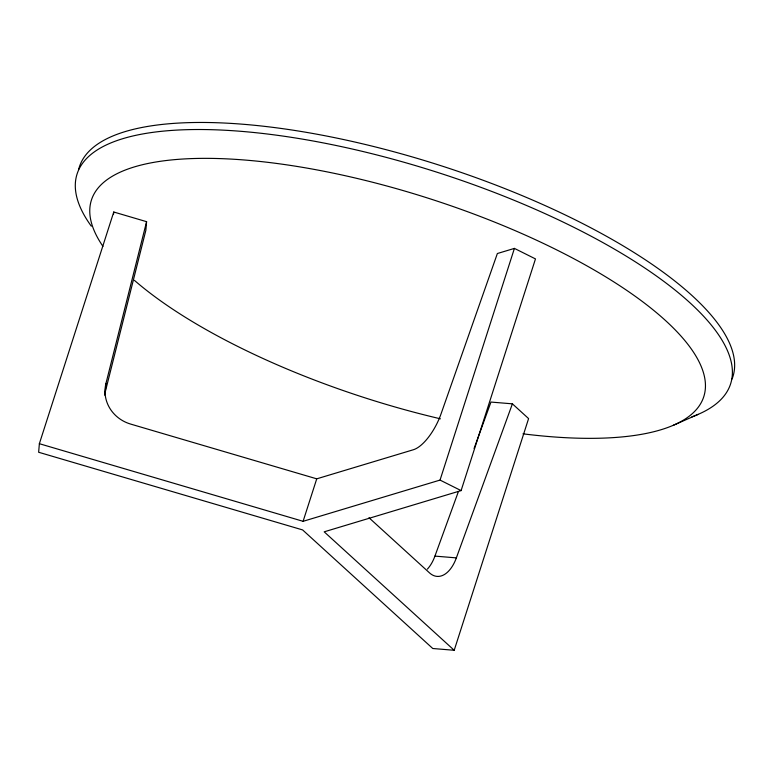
<?xml version="1.0" encoding="UTF-8"?>
<svg xmlns="http://www.w3.org/2000/svg" width="773" height="773" viewBox="0 0 773 773"><rect width="100%" height="100%" fill="white"/><g stroke="black" fill="none" stroke-linecap="round" stroke-linejoin="round"><path stroke-width="1.16" d="M104.626 395.1A36.118 34.06 4.8 0 1 105.254 391.95L145.875 230.228L146.59 221.677L113.757 212.015L39.365 443.702L38.65 452.253L302.61 529.92L432.774 648.508L454.205 650.277L528.597 418.589L512.402 403.835L490.961 402.066L474.071 448.504M113.573 214.15L113.757 212.015M105.254 391.95L105.969 383.398L146.59 221.677M39.365 443.702L303.093 521.311L316.737 478.835L413.342 449.751A36.118 14.6 -63.5 0 0 441.064 413.826L497.368 253.525L514.422 248.394L535.476 258.916L461.095 490.604L324.187 531.824L454.205 650.277M303.093 521.311L440.04 480.081L514.422 248.394M427.372 569.131A36.118 19.837 -85.3 0 0 434.928 556.106L458.408 491.551M368.992 517.746L429.546 572.909A36.118 19.837 -85.3 0 0 456.36 557.884L512.402 403.835M673.428 425.237L698.203 414.338M434.928 556.106L456.36 557.884M316.737 478.835L130.666 424.087A36.118 34.06 4.8 0 1 105.969 383.398M440.04 480.081L461.095 490.604M91.33 226.209A343.183 111.727 17.8 0 1 434.745 171.509A343.183 111.727 17.8 0 1 691.845 416.869M102.954 246.365A321.568 104.693 17.8 0 1 296.194 166.301A321.568 104.693 17.8 0 1 683.767 339.279A321.568 104.693 17.8 0 1 522.992 433.827M440.436 418.811A321.568 104.693 17.8 0 1 134.386 280.328M78.711 169.219A343.183 111.727 17.8 0 1 440.243 165.48A343.183 111.727 17.8 0 1 732.079 378.973"/></g></svg>
